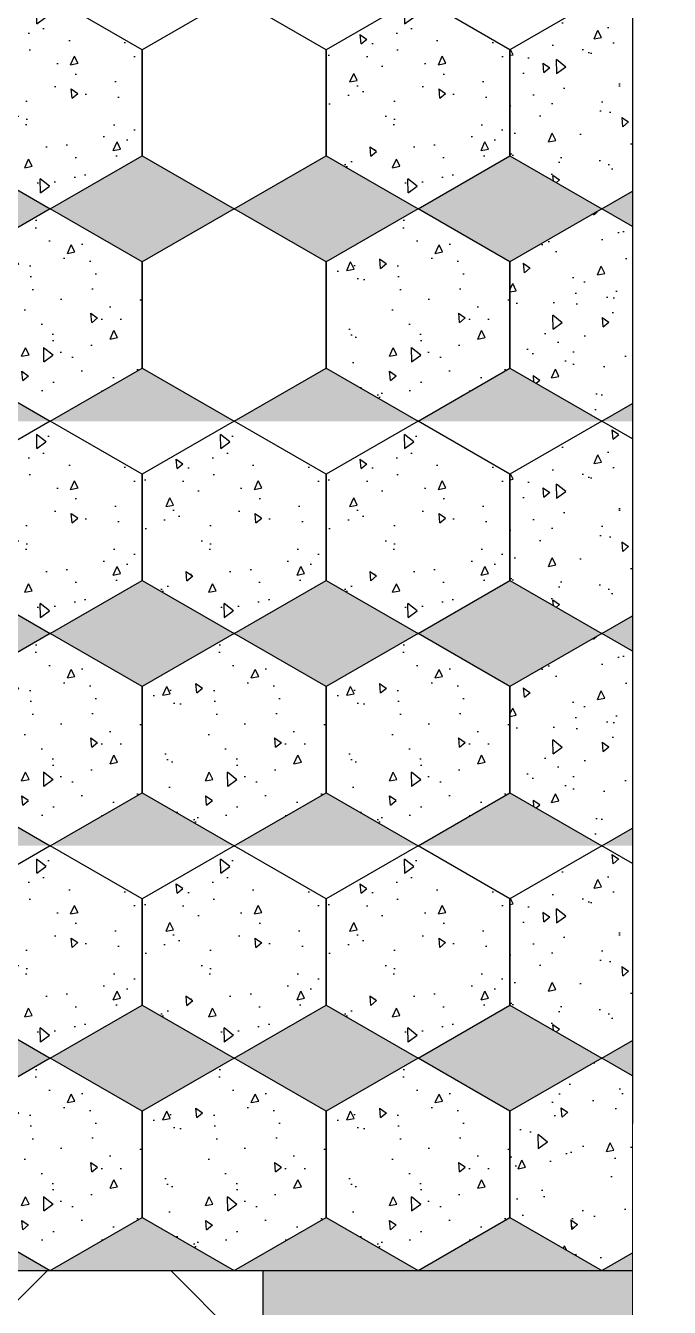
# Model space of a CAD drawing. Header units: millimetres. Extents: x 86441 to 190201, y 16532 to 98188.
# Drawn here: x 88111.29 to 88124.35, y 59676.46 to 59702.47 of the extents above; entities that cross this region are included whole.
import ezdxf

# ---------------------------------------------------------------- set-up
doc = ezdxf.new("R2010")
doc.units = ezdxf.units.MM
doc.header["$LTSCALE"] = 0.1
doc.layers.add('COLUMN', color=1, linetype='Continuous', lineweight=0)

msp = doc.modelspace()

# ---------------------------------------------------------------- hatches: boundary and pattern name
at = {"true_color": 0xa19859, "transparency": 33554687}
h = msp.add_hatch(dxfattribs=at)
h.set_pattern_fill('AR-CONC', color=55, scale=0.01, angle=45)
h.set_pattern_definition([(95, (86262.1527, 59231.3242), (1.4009465, 1.1755338), [0.1905, -2.0955]), (40, (86262.1527, 59231.3242), (-1.6001845, 1.1017673), [0.1524, -1.6764058]), (145.45144, (86262.2694, 59231.4222), (-0.199238, 2.277301), [0.1619, -1.7809024]), (91.1842, (86261.7934, 59231.6834), (2.2141024, 1.619534), [0.28575, -3.14325]), (141.63556, (86261.978, 59231.8184), (-0.070866, 3.4282676), [0.2428502, -2.671356]), (36.18415, (86261.7934, 59231.6834), (-0.070866, 3.4282676), [0.2285997, -2.5145973]), (66, (86262.0629, 59231.7732), (1.7951998, 0.3489515), [0.1905, -2.0955]), (11, (86262.0629, 59231.7732), (-0.8653993, 1.739412), [0.1524, -1.6764]), (116.45145, (86262.2125, 59231.8023), (0.9298005, 2.0883634), [0.1619, -1.7808994]), (82.5, (86262.15266, 59231.3242), (-0.5760547, 0.61973414), [0, -1.65608, 0, -1.7018, 0, -1.68275]), (52.5, (86262.1527, 59231.3242), (-0.23589727, 1.18087), [0, -0.97028, 0, -1.61798, 0, -0.64135]), (12.5, (86261.75214, 59230.9237), (0.99927863, 0.91826196), [0, -0.635, 0, -1.9812, 0, -2.6289]), (2.5, (86261.5725, 59230.7441), (0.86763904, 1.2272239), [0, -0.8255, 0, -1.31572, 0, -1.8669])])
h.paths.add_polyline_path([(88123.605, 59707.016), (88122.986, 59707.373), (88121.12, 59706.296), (88121.12, 59704.142), (88122.986, 59703.064), (88123.605, 59703.422)])
h.paths.add_polyline_path([(88123.605, 59702.707), (88122.986, 59703.064), (88121.12, 59701.987), (88121.12, 59699.833), (88122.986, 59698.756), (88123.605, 59699.113)])
h = msp.add_hatch(dxfattribs=at)
h.set_pattern_fill('AR-CONC', color=55, scale=0.01, angle=45)
h.set_pattern_definition([(95, (86344.2424, 59317.496), (1.4009465, 1.1755338), [0.1905, -2.0955]), (40, (86344.2424, 59317.496), (-1.6001845, 1.1017673), [0.1524, -1.6764058]), (145.45144, (86344.3591, 59317.594), (-0.199238, 2.277301), [0.1619, -1.7809024]), (91.1842, (86343.8832, 59317.8553), (2.2141024, 1.619534), [0.28575, -3.14325]), (141.63556, (86344.0677, 59317.9902), (-0.070866, 3.4282676), [0.2428502, -2.671356]), (36.18415, (86343.8832, 59317.8553), (-0.070866, 3.4282676), [0.2285997, -2.5145973]), (66, (86344.1526, 59317.9451), (1.7951998, 0.3489515), [0.1905, -2.0955]), (11, (86344.1526, 59317.945), (-0.8653993, 1.739412), [0.1524, -1.6764]), (116.45145, (86344.3022, 59317.9742), (0.9298005, 2.0883634), [0.1619, -1.7808994]), (82.5, (86344.2424, 59317.49607), (-0.5760547, 0.61973414), [0, -1.65608, 0, -1.7018, 0, -1.68275]), (52.5, (86344.2424, 59317.4961), (-0.23589727, 1.18087), [0, -0.97028, 0, -1.61798, 0, -0.64135]), (12.5, (86343.84186, 59317.09555), (0.99927863, 0.91826196), [0, -0.635, 0, -1.9812, 0, -2.6289]), (2.5, (86343.6623, 59316.916), (0.86763904, 1.2272239), [0, -0.8255, 0, -1.31572, 0, -1.8669])])
h.paths.add_polyline_path([(88109.926, 59695.524), (88111.792, 59694.447), (88113.657, 59695.524), (88113.657, 59697.679), (88111.792, 59698.756), (88109.926, 59697.679)])
h.paths.add_polyline_path([(88109.926, 59699.833), (88111.792, 59698.756), (88113.657, 59699.833), (88113.657, 59701.987), (88111.792, 59703.064), (88109.926, 59701.987)])
h = msp.add_hatch(dxfattribs=at)
h.set_pattern_fill('AR-CONC', color=55, scale=0.01, angle=45)
h.set_pattern_definition([(95, (86351.7051, 59317.496), (1.4009465, 1.1755338), [0.1905, -2.0955]), (40, (86351.705, 59317.496), (-1.6001845, 1.1017673), [0.1524, -1.6764058]), (145.45144, (86351.8218, 59317.594), (-0.199238, 2.277301), [0.1619, -1.7809024]), (91.1842, (86351.3459, 59317.8553), (2.2141024, 1.619534), [0.28575, -3.14325]), (141.63556, (86351.5304, 59317.9902), (-0.070866, 3.4282676), [0.2428502, -2.671356]), (36.18415, (86351.346, 59317.8553), (-0.070866, 3.4282676), [0.2285997, -2.5145973]), (66, (86351.6153, 59317.9451), (1.7951998, 0.3489515), [0.1905, -2.0955]), (11, (86351.6153, 59317.945), (-0.8653993, 1.739412), [0.1524, -1.6764]), (116.45145, (86351.7649, 59317.9742), (0.9298005, 2.0883634), [0.1619, -1.7808994]), (82.5, (86351.7051, 59317.49607), (-0.5760547, 0.61973414), [0, -1.65608, 0, -1.7018, 0, -1.68275]), (52.5, (86351.7051, 59317.4961), (-0.23589727, 1.18087), [0, -0.97028, 0, -1.61798, 0, -0.64135]), (12.5, (86351.30457, 59317.09555), (0.99927863, 0.91826196), [0, -0.635, 0, -1.9812, 0, -2.6289]), (2.5, (86351.125, 59316.916), (0.86763904, 1.2272239), [0, -0.8255, 0, -1.31572, 0, -1.8669])])
h.paths.add_polyline_path([(88117.389, 59695.524), (88119.254, 59694.447), (88121.12, 59695.524), (88121.12, 59697.679), (88119.254, 59698.756), (88117.389, 59697.679)])
h.paths.add_polyline_path([(88117.389, 59699.833), (88119.254, 59698.756), (88121.12, 59699.833), (88121.12, 59701.987), (88119.254, 59703.064), (88117.389, 59701.987)])
at = {"true_color": 0xffffff, "transparency": 33554687}
h = msp.add_hatch(color=7, dxfattribs=at)
h.dxf.hatch_style = 1
h.set_gradient(color1=(114, 89, 52), color2=(161, 152, 89))
h.paths.add_polyline_path([(88109.926, 59699.833), (88108.06, 59698.756), (88109.926, 59697.679), (88111.792, 59698.756)])
h.paths.add_polyline_path([(88109.926, 59695.524), (88108.06, 59694.447), (88111.792, 59694.447)])
h = msp.add_hatch(color=7, dxfattribs=at)
h.dxf.hatch_style = 1
h.set_gradient(color1=(114, 89, 52), color2=(161, 152, 89))
h.paths.add_polyline_path([(88115.523, 59698.756), (88113.657, 59699.833), (88111.792, 59698.756), (88113.657, 59697.679)])
h.paths.add_polyline_path([(88113.657, 59695.524), (88111.792, 59694.447), (88115.523, 59694.447)])
h = msp.add_hatch(color=7, dxfattribs=at)
h.dxf.hatch_style = 1
h.set_gradient(color1=(114, 89, 52), color2=(161, 152, 89))
h.paths.add_polyline_path([(88117.389, 59699.833), (88115.523, 59698.756), (88117.389, 59697.679), (88119.254, 59698.756)])
h.paths.add_polyline_path([(88117.389, 59695.524), (88115.523, 59694.447), (88119.254, 59694.447)])
h = msp.add_hatch(color=7, dxfattribs=at)
h.dxf.hatch_style = 1
h.set_gradient(color1=(114, 89, 52), color2=(161, 152, 89))
h.paths.add_polyline_path([(88123.605, 59699.113), (88122.986, 59698.756), (88123.605, 59698.398)])
h.paths.add_polyline_path([(88122.986, 59698.756), (88121.12, 59699.833), (88119.254, 59698.756), (88121.12, 59697.679)])
at = {"true_color": 0xa19859, "transparency": 33554687}
h = msp.add_hatch(dxfattribs=at)
h.set_pattern_fill('AR-CONC', color=55, scale=0.01, angle=45)
h.set_pattern_definition([(95, (86262.1527, 59222.707), (1.4009465, 1.1755338), [0.1905, -2.0955]), (40, (86262.1527, 59222.707), (-1.6001845, 1.1017673), [0.1524, -1.6764058]), (145.45144, (86262.2694, 59222.805), (-0.199238, 2.277301), [0.1619, -1.7809024]), (91.1842, (86261.7934, 59223.0662), (2.2141024, 1.619534), [0.28575, -3.14325]), (141.63556, (86261.978, 59223.2012), (-0.070866, 3.4282676), [0.2428502, -2.671356]), (36.18415, (86261.7934, 59223.0662), (-0.070866, 3.4282676), [0.2285997, -2.5145973]), (66, (86262.0629, 59223.156), (1.7951998, 0.3489515), [0.1905, -2.0955]), (11, (86262.0629, 59223.156), (-0.8653993, 1.739412), [0.1524, -1.6764]), (116.45145, (86262.2125, 59223.1851), (0.9298005, 2.0883634), [0.1619, -1.7808994]), (82.5, (86262.15266, 59222.707), (-0.5760547, 0.61973414), [0, -1.65608, 0, -1.7018, 0, -1.68275]), (52.5, (86262.1527, 59222.707), (-0.23589727, 1.18087), [0, -0.97028, 0, -1.61798, 0, -0.64135]), (12.5, (86261.75214, 59222.3065), (0.99927863, 0.91826196), [0, -0.635, 0, -1.9812, 0, -2.6289]), (2.5, (86261.5725, 59222.1269), (0.86763904, 1.2272239), [0, -0.8255, 0, -1.31572, 0, -1.8669])])
h.paths.add_polyline_path([(88123.605, 59698.398), (88122.986, 59698.756), (88121.12, 59697.679), (88121.12, 59695.524), (88122.986, 59694.447), (88123.605, 59694.805)])
h.paths.add_polyline_path([(88123.605, 59694.09), (88122.986, 59694.447), (88121.12, 59693.37), (88121.12, 59691.216), (88122.986, 59690.139), (88123.605, 59690.496)])
at = {"true_color": 0xffffff, "transparency": 33554687}
h = msp.add_hatch(color=7, dxfattribs=at)
h.dxf.hatch_style = 1
h.set_gradient(color1=(114, 89, 52), color2=(161, 152, 89))
h.paths.add_polyline_path([(88121.12, 59695.524), (88119.254, 59694.447), (88122.986, 59694.447)])
h.paths.add_polyline_path([(88123.605, 59694.805), (88122.986, 59694.447), (88123.605, 59694.447)])
at = {"true_color": 0xa19859, "transparency": 33554687}
h = msp.add_hatch(dxfattribs=at)
h.set_pattern_fill('AR-CONC', color=55, scale=0.01, angle=45)
h.set_pattern_definition([(95, (86344.2424, 59308.8789), (1.4009465, 1.1755338), [0.1905, -2.0955]), (40, (86344.2424, 59308.8789), (-1.6001845, 1.1017673), [0.1524, -1.6764058]), (145.45144, (86344.3591, 59308.9768), (-0.199238, 2.277301), [0.1619, -1.7809024]), (91.1842, (86343.8832, 59309.238), (2.2141024, 1.619534), [0.28575, -3.14325]), (141.63556, (86344.0677, 59309.373), (-0.070866, 3.4282676), [0.2428502, -2.671356]), (36.18415, (86343.8832, 59309.238), (-0.070866, 3.4282676), [0.2285997, -2.5145973]), (66, (86344.1526, 59309.3279), (1.7951998, 0.3489515), [0.1905, -2.0955]), (11, (86344.1526, 59309.3279), (-0.8653993, 1.739412), [0.1524, -1.6764]), (116.45145, (86344.3022, 59309.357), (0.9298005, 2.0883634), [0.1619, -1.7808994]), (82.5, (86344.2424, 59308.8789), (-0.5760547, 0.61973414), [0, -1.65608, 0, -1.7018, 0, -1.68275]), (52.5, (86344.2424, 59308.8789), (-0.23589727, 1.18087), [0, -0.97028, 0, -1.61798, 0, -0.64135]), (12.5, (86343.84186, 59308.47836), (0.99927863, 0.91826196), [0, -0.635, 0, -1.9812, 0, -2.6289]), (2.5, (86343.6623, 59308.2988), (0.86763904, 1.2272239), [0, -0.8255, 0, -1.31572, 0, -1.8669])])
h.paths.add_polyline_path([(88109.926, 59686.907), (88111.792, 59685.83), (88113.657, 59686.907), (88113.657, 59689.062), (88111.792, 59690.139), (88109.926, 59689.062)])
h.paths.add_polyline_path([(88109.926, 59691.216), (88111.792, 59690.139), (88113.657, 59691.216), (88113.657, 59693.37), (88111.792, 59694.447), (88109.926, 59693.37)])
h = msp.add_hatch(dxfattribs=at)
h.set_pattern_fill('AR-CONC', color=55, scale=0.01, angle=45)
h.set_pattern_definition([(95, (86347.9737, 59308.8789), (1.4009465, 1.1755338), [0.1905, -2.0955]), (40, (86347.9737, 59308.8789), (-1.6001845, 1.1017673), [0.1524, -1.6764058]), (145.45144, (86348.0905, 59308.9768), (-0.199238, 2.277301), [0.1619, -1.7809024]), (91.1842, (86347.6145, 59309.238), (2.2141024, 1.619534), [0.28575, -3.14325]), (141.63556, (86347.799, 59309.373), (-0.070866, 3.4282676), [0.2428502, -2.671356]), (36.18415, (86347.6145, 59309.238), (-0.070866, 3.4282676), [0.2285997, -2.5145973]), (66, (86347.884, 59309.3279), (1.7951998, 0.3489515), [0.1905, -2.0955]), (11, (86347.884, 59309.3279), (-0.8653993, 1.739412), [0.1524, -1.6764]), (116.45145, (86348.0335, 59309.357), (0.9298005, 2.0883634), [0.1619, -1.7808994]), (82.5, (86347.97373, 59308.8789), (-0.5760547, 0.61973414), [0, -1.65608, 0, -1.7018, 0, -1.68275]), (52.5, (86347.9737, 59308.8789), (-0.23589727, 1.18087), [0, -0.97028, 0, -1.61798, 0, -0.64135]), (12.5, (86347.5732, 59308.47836), (0.99927863, 0.91826196), [0, -0.635, 0, -1.9812, 0, -2.6289]), (2.5, (86347.3936, 59308.2988), (0.86763904, 1.2272239), [0, -0.8255, 0, -1.31572, 0, -1.8669])])
h.paths.add_polyline_path([(88113.657, 59686.907), (88115.523, 59685.83), (88117.389, 59686.907), (88117.389, 59689.062), (88115.523, 59690.139), (88113.657, 59689.062)])
h.paths.add_polyline_path([(88113.657, 59691.216), (88115.523, 59690.139), (88117.389, 59691.216), (88117.389, 59693.37), (88115.523, 59694.447), (88113.657, 59693.37)])
h = msp.add_hatch(dxfattribs=at)
h.set_pattern_fill('AR-CONC', color=55, scale=0.01, angle=45)
h.set_pattern_definition([(95, (86351.7051, 59308.8789), (1.4009465, 1.1755338), [0.1905, -2.0955]), (40, (86351.705, 59308.8789), (-1.6001845, 1.1017673), [0.1524, -1.6764058]), (145.45144, (86351.8218, 59308.9768), (-0.199238, 2.277301), [0.1619, -1.7809024]), (91.1842, (86351.3459, 59309.238), (2.2141024, 1.619534), [0.28575, -3.14325]), (141.63556, (86351.5304, 59309.373), (-0.070866, 3.4282676), [0.2428502, -2.671356]), (36.18415, (86351.346, 59309.238), (-0.070866, 3.4282676), [0.2285997, -2.5145973]), (66, (86351.6153, 59309.3279), (1.7951998, 0.3489515), [0.1905, -2.0955]), (11, (86351.6153, 59309.3279), (-0.8653993, 1.739412), [0.1524, -1.6764]), (116.45145, (86351.7649, 59309.357), (0.9298005, 2.0883634), [0.1619, -1.7808994]), (82.5, (86351.7051, 59308.8789), (-0.5760547, 0.61973414), [0, -1.65608, 0, -1.7018, 0, -1.68275]), (52.5, (86351.7051, 59308.8789), (-0.23589727, 1.18087), [0, -0.97028, 0, -1.61798, 0, -0.64135]), (12.5, (86351.30457, 59308.47836), (0.99927863, 0.91826196), [0, -0.635, 0, -1.9812, 0, -2.6289]), (2.5, (86351.125, 59308.2988), (0.86763904, 1.2272239), [0, -0.8255, 0, -1.31572, 0, -1.8669])])
h.paths.add_polyline_path([(88117.389, 59686.907), (88119.254, 59685.83), (88121.12, 59686.907), (88121.12, 59689.062), (88119.254, 59690.139), (88117.389, 59689.062)])
h.paths.add_polyline_path([(88117.389, 59691.216), (88119.254, 59690.139), (88121.12, 59691.216), (88121.12, 59693.37), (88119.254, 59694.447), (88117.389, 59693.37)])
at = {"true_color": 0xffffff, "transparency": 33554687}
h = msp.add_hatch(color=7, dxfattribs=at)
h.dxf.hatch_style = 1
h.set_gradient(color1=(114, 89, 52), color2=(161, 152, 89))
h.paths.add_polyline_path([(88109.926, 59691.216), (88108.06, 59690.139), (88109.926, 59689.062), (88111.792, 59690.139)])
h.paths.add_polyline_path([(88109.926, 59686.907), (88108.06, 59685.83), (88111.792, 59685.83)])
h = msp.add_hatch(color=7, dxfattribs=at)
h.dxf.hatch_style = 1
h.set_gradient(color1=(114, 89, 52), color2=(161, 152, 89))
h.paths.add_polyline_path([(88115.523, 59690.139), (88113.657, 59691.216), (88111.792, 59690.139), (88113.657, 59689.062)])
h.paths.add_polyline_path([(88113.657, 59686.907), (88111.792, 59685.83), (88115.523, 59685.83)])
h = msp.add_hatch(color=7, dxfattribs=at)
h.dxf.hatch_style = 1
h.set_gradient(color1=(114, 89, 52), color2=(161, 152, 89))
h.paths.add_polyline_path([(88117.389, 59691.216), (88115.523, 59690.139), (88117.389, 59689.062), (88119.254, 59690.139)])
h.paths.add_polyline_path([(88117.389, 59686.907), (88115.523, 59685.83), (88119.254, 59685.83)])
h = msp.add_hatch(color=7, dxfattribs=at)
h.dxf.hatch_style = 1
h.set_gradient(color1=(114, 89, 52), color2=(161, 152, 89))
h.paths.add_polyline_path([(88123.605, 59690.496), (88122.986, 59690.139), (88123.605, 59689.781)])
h.paths.add_polyline_path([(88122.986, 59690.139), (88121.12, 59691.216), (88119.254, 59690.139), (88121.12, 59689.062)])
at = {"true_color": 0xa19859, "transparency": 33554687}
h = msp.add_hatch(dxfattribs=at)
h.set_pattern_fill('AR-CONC', color=55, scale=0.01, angle=45)
h.set_pattern_definition([(95, (86262.1527, 59214.0898), (1.4009465, 1.1755338), [0.1905, -2.0955]), (40, (86262.1527, 59214.0898), (-1.6001845, 1.1017673), [0.1524, -1.6764058]), (145.45144, (86262.2694, 59214.1878), (-0.199238, 2.277301), [0.1619, -1.7809024]), (91.1842, (86261.7934, 59214.449), (2.2141024, 1.619534), [0.28575, -3.14325]), (141.63556, (86261.978, 59214.584), (-0.070866, 3.4282676), [0.2428502, -2.671356]), (36.18415, (86261.7934, 59214.449), (-0.070866, 3.4282676), [0.2285997, -2.5145973]), (66, (86262.0629, 59214.5388), (1.7951998, 0.3489515), [0.1905, -2.0955]), (11, (86262.0629, 59214.5388), (-0.8653993, 1.739412), [0.1524, -1.6764]), (116.45145, (86262.2125, 59214.568), (0.9298005, 2.0883634), [0.1619, -1.7808994]), (82.5, (86262.15266, 59214.0898), (-0.5760547, 0.61973414), [0, -1.65608, 0, -1.7018, 0, -1.68275]), (52.5, (86262.1527, 59214.0898), (-0.23589727, 1.18087), [0, -0.97028, 0, -1.61798, 0, -0.64135]), (12.5, (86261.75214, 59213.6893), (0.99927863, 0.91826196), [0, -0.635, 0, -1.9812, 0, -2.6289]), (2.5, (86261.5725, 59213.5097), (0.86763904, 1.2272239), [0, -0.8255, 0, -1.31572, 0, -1.8669])])
h.paths.add_polyline_path([(88123.605, 59689.781), (88122.986, 59690.139), (88121.12, 59689.062), (88121.12, 59686.907), (88122.986, 59685.83), (88123.605, 59686.188)])
h.paths.add_polyline_path([(88123.605, 59685.473), (88122.986, 59685.83), (88121.12, 59684.753), (88121.12, 59682.599), (88122.986, 59681.521), (88123.605, 59681.879)])
at = {"true_color": 0xffffff, "transparency": 33554687}
h = msp.add_hatch(color=7, dxfattribs=at)
h.dxf.hatch_style = 1
h.set_gradient(color1=(114, 89, 52), color2=(161, 152, 89))
h.paths.add_polyline_path([(88121.12, 59686.907), (88119.254, 59685.83), (88122.986, 59685.83)])
h.paths.add_polyline_path([(88123.605, 59686.188), (88122.986, 59685.83), (88123.605, 59685.83)])
at = {"true_color": 0xa19859, "transparency": 33554687}
h = msp.add_hatch(dxfattribs=at)
h.set_pattern_fill('AR-CONC', color=55, scale=0.01, angle=45)
h.set_pattern_definition([(95, (86344.2424, 59300.2617), (1.4009465, 1.1755338), [0.1905, -2.0955]), (40, (86344.2424, 59300.2617), (-1.6001845, 1.1017673), [0.1524, -1.6764058]), (145.45144, (86344.3591, 59300.3597), (-0.199238, 2.277301), [0.1619, -1.7809024]), (91.1842, (86343.8832, 59300.621), (2.2141024, 1.619534), [0.28575, -3.14325]), (141.63556, (86344.0677, 59300.7559), (-0.070866, 3.4282676), [0.2428502, -2.671356]), (36.18415, (86343.8832, 59300.621), (-0.070866, 3.4282676), [0.2285997, -2.5145973]), (66, (86344.1526, 59300.7107), (1.7951998, 0.3489515), [0.1905, -2.0955]), (11, (86344.1526, 59300.7107), (-0.8653993, 1.739412), [0.1524, -1.6764]), (116.45145, (86344.3022, 59300.7398), (0.9298005, 2.0883634), [0.1619, -1.7808994]), (82.5, (86344.2424, 59300.2617), (-0.5760547, 0.61973414), [0, -1.65608, 0, -1.7018, 0, -1.68275]), (52.5, (86344.2424, 59300.2617), (-0.23589727, 1.18087), [0, -0.97028, 0, -1.61798, 0, -0.64135]), (12.5, (86343.84186, 59299.8612), (0.99927863, 0.91826196), [0, -0.635, 0, -1.9812, 0, -2.6289]), (2.5, (86343.6623, 59299.6816), (0.86763904, 1.2272239), [0, -0.8255, 0, -1.31572, 0, -1.8669])])
h.paths.add_polyline_path([(88109.926, 59678.29), (88111.792, 59677.213), (88113.657, 59678.29), (88113.657, 59680.444), (88111.792, 59681.521), (88109.926, 59680.444)])
h.paths.add_polyline_path([(88109.926, 59682.599), (88111.792, 59681.521), (88113.657, 59682.599), (88113.657, 59684.753), (88111.792, 59685.83), (88109.926, 59684.753)])
h = msp.add_hatch(dxfattribs=at)
h.set_pattern_fill('AR-CONC', color=55, scale=0.01, angle=45)
h.set_pattern_definition([(95, (86347.9737, 59300.2617), (1.4009465, 1.1755338), [0.1905, -2.0955]), (40, (86347.9737, 59300.2617), (-1.6001845, 1.1017673), [0.1524, -1.6764058]), (145.45144, (86348.0905, 59300.3597), (-0.199238, 2.277301), [0.1619, -1.7809024]), (91.1842, (86347.6145, 59300.621), (2.2141024, 1.619534), [0.28575, -3.14325]), (141.63556, (86347.799, 59300.7559), (-0.070866, 3.4282676), [0.2428502, -2.671356]), (36.18415, (86347.6145, 59300.621), (-0.070866, 3.4282676), [0.2285997, -2.5145973]), (66, (86347.884, 59300.7107), (1.7951998, 0.3489515), [0.1905, -2.0955]), (11, (86347.884, 59300.7107), (-0.8653993, 1.739412), [0.1524, -1.6764]), (116.45145, (86348.0335, 59300.7398), (0.9298005, 2.0883634), [0.1619, -1.7808994]), (82.5, (86347.97373, 59300.2617), (-0.5760547, 0.61973414), [0, -1.65608, 0, -1.7018, 0, -1.68275]), (52.5, (86347.9737, 59300.2617), (-0.23589727, 1.18087), [0, -0.97028, 0, -1.61798, 0, -0.64135]), (12.5, (86347.5732, 59299.8612), (0.99927863, 0.91826196), [0, -0.635, 0, -1.9812, 0, -2.6289]), (2.5, (86347.3936, 59299.6816), (0.86763904, 1.2272239), [0, -0.8255, 0, -1.31572, 0, -1.8669])])
h.paths.add_polyline_path([(88113.657, 59678.29), (88115.523, 59677.213), (88117.389, 59678.29), (88117.389, 59680.444), (88115.523, 59681.521), (88113.657, 59680.444)])
h.paths.add_polyline_path([(88113.657, 59682.599), (88115.523, 59681.521), (88117.389, 59682.599), (88117.389, 59684.753), (88115.523, 59685.83), (88113.657, 59684.753)])
h = msp.add_hatch(dxfattribs=at)
h.set_pattern_fill('AR-CONC', color=55, scale=0.01, angle=45)
h.set_pattern_definition([(95, (86351.7051, 59300.2617), (1.4009465, 1.1755338), [0.1905, -2.0955]), (40, (86351.705, 59300.2617), (-1.6001845, 1.1017673), [0.1524, -1.6764058]), (145.45144, (86351.8218, 59300.3597), (-0.199238, 2.277301), [0.1619, -1.7809024]), (91.1842, (86351.3459, 59300.621), (2.2141024, 1.619534), [0.28575, -3.14325]), (141.63556, (86351.5304, 59300.7559), (-0.070866, 3.4282676), [0.2428502, -2.671356]), (36.18415, (86351.346, 59300.621), (-0.070866, 3.4282676), [0.2285997, -2.5145973]), (66, (86351.6153, 59300.7107), (1.7951998, 0.3489515), [0.1905, -2.0955]), (11, (86351.6153, 59300.7107), (-0.8653993, 1.739412), [0.1524, -1.6764]), (116.45145, (86351.7649, 59300.7398), (0.9298005, 2.0883634), [0.1619, -1.7808994]), (82.5, (86351.7051, 59300.2617), (-0.5760547, 0.61973414), [0, -1.65608, 0, -1.7018, 0, -1.68275]), (52.5, (86351.7051, 59300.2617), (-0.23589727, 1.18087), [0, -0.97028, 0, -1.61798, 0, -0.64135]), (12.5, (86351.30457, 59299.8612), (0.99927863, 0.91826196), [0, -0.635, 0, -1.9812, 0, -2.6289]), (2.5, (86351.125, 59299.6816), (0.86763904, 1.2272239), [0, -0.8255, 0, -1.31572, 0, -1.8669])])
h.paths.add_polyline_path([(88117.389, 59678.29), (88119.254, 59677.213), (88121.12, 59678.29), (88121.12, 59680.444), (88119.254, 59681.521), (88117.389, 59680.444)])
h.paths.add_polyline_path([(88117.389, 59682.599), (88119.254, 59681.521), (88121.12, 59682.599), (88121.12, 59684.753), (88119.254, 59685.83), (88117.389, 59684.753)])
at = {"true_color": 0xffffff, "transparency": 33554687}
h = msp.add_hatch(color=7, dxfattribs=at)
h.dxf.hatch_style = 1
h.set_gradient(color1=(114, 89, 52), color2=(161, 152, 89))
h.paths.add_polyline_path([(88109.926, 59682.599), (88108.06, 59681.521), (88109.926, 59680.444), (88111.792, 59681.521)])
h.paths.add_polyline_path([(88109.926, 59678.29), (88108.06, 59677.213), (88111.792, 59677.213)])
h = msp.add_hatch(color=7, dxfattribs=at)
h.dxf.hatch_style = 1
h.set_gradient(color1=(114, 89, 52), color2=(161, 152, 89))
h.paths.add_polyline_path([(88115.523, 59681.521), (88113.657, 59682.599), (88111.792, 59681.521), (88113.657, 59680.444)])
h.paths.add_polyline_path([(88113.657, 59678.29), (88111.792, 59677.213), (88115.523, 59677.213)])
h = msp.add_hatch(color=7, dxfattribs=at)
h.dxf.hatch_style = 1
h.set_gradient(color1=(114, 89, 52), color2=(161, 152, 89))
h.paths.add_polyline_path([(88117.389, 59682.599), (88115.523, 59681.521), (88117.389, 59680.444), (88119.254, 59681.521)])
h.paths.add_polyline_path([(88117.389, 59678.29), (88115.523, 59677.213), (88119.254, 59677.213)])
h = msp.add_hatch(color=7, dxfattribs=at)
h.dxf.hatch_style = 1
h.set_gradient(color1=(114, 89, 52), color2=(161, 152, 89))
h.paths.add_polyline_path([(88123.605, 59681.879), (88122.986, 59681.521), (88123.605, 59681.164)])
h.paths.add_polyline_path([(88122.986, 59681.521), (88121.12, 59682.599), (88119.254, 59681.521), (88121.12, 59680.444)])
at = {"true_color": 0xa19859, "transparency": 33554687}
h = msp.add_hatch(dxfattribs=at)
h.set_pattern_fill('AR-CONC', color=55, scale=0.01, angle=45)
h.set_pattern_definition([(95, (86262.1527, 59300.2617), (1.4009465, 1.1755338), [0.1905, -2.0955]), (40, (86262.1527, 59300.2617), (-1.6001845, 1.1017673), [0.1524, -1.6764058]), (145.45144, (86262.2694, 59300.3597), (-0.199238, 2.277301), [0.1619, -1.7809024]), (91.1842, (86261.7934, 59300.621), (2.2141024, 1.619534), [0.28575, -3.14325]), (141.63556, (86261.978, 59300.7559), (-0.070866, 3.4282676), [0.2428502, -2.671356]), (36.18415, (86261.7934, 59300.621), (-0.070866, 3.4282676), [0.2285997, -2.5145973]), (66, (86262.0629, 59300.7107), (1.7951998, 0.3489515), [0.1905, -2.0955]), (11, (86262.0629, 59300.7107), (-0.8653993, 1.739412), [0.1524, -1.6764]), (116.45145, (86262.2125, 59300.7398), (0.9298005, 2.0883634), [0.1619, -1.7808994]), (82.5, (86262.15266, 59300.2617), (-0.5760547, 0.61973414), [0, -1.65608, 0, -1.7018, 0, -1.68275]), (52.5, (86262.1527, 59300.2617), (-0.23589727, 1.18087), [0, -0.97028, 0, -1.61798, 0, -0.64135]), (12.5, (86261.75214, 59299.8612), (0.99927863, 0.91826196), [0, -0.635, 0, -1.9812, 0, -2.6289]), (2.5, (86261.5725, 59299.6816), (0.86763904, 1.2272239), [0, -0.8255, 0, -1.31572, 0, -1.8669])])
h.paths.add_polyline_path([(88123.605, 59681.164), (88122.986, 59681.521), (88121.12, 59680.444), (88121.12, 59678.29), (88122.986, 59677.213), (88123.605, 59677.57)])
at = {"true_color": 0xffffff, "transparency": 33554687}
h = msp.add_hatch(color=7, dxfattribs=at)
h.dxf.hatch_style = 1
h.set_gradient(color1=(114, 89, 52), color2=(161, 152, 89))
h.paths.add_polyline_path([(88121.12, 59678.29), (88119.254, 59677.213), (88122.986, 59677.213)])
h.paths.add_polyline_path([(88123.605, 59677.57), (88122.986, 59677.213), (88123.605, 59677.213)])
at = {"true_color": 0xc7c8ca, "transparency": 33554687}
h = msp.add_hatch(dxfattribs=at)
h.set_pattern_fill('ANSI37', color=9, scale=1.2)
h.set_pattern_definition([(45, (86262.1527, 59039.9638), (-2.694077, 2.694077), []), (135, (86262.1527, 59039.9638), (-2.694077, -2.694077), [])])
h.paths.add_polyline_path([(88116.105, 59677.213), (88104.105, 59677.213), (88104.105, 59669.953), (88116.105, 59669.953)])
h = msp.add_hatch(color=9, dxfattribs=at)
h.dxf.hatch_style = 1
h.paths.add_polyline_path([(88123.605, 59677.213), (88116.105, 59677.213), (88116.105, 59669.953), (88123.605, 59669.953)])
at = {"layer": 'COLUMN', "lineweight": 9, "true_color": 0x636466, "transparency": 33554687}
h = msp.add_hatch(dxfattribs=at)
h.set_pattern_fill('STEEL', color=251, scale=1.6)
h.set_pattern_definition([(45, (86262.1527, 59039.964), (-3.592102, 3.592102), []), (45, (86262.1527, 59042.504), (-3.592102, 3.592102), [])])
h.paths.add_polyline_path([(88267.675, 59581.293), (88260.885, 59581.293), (88260.885, 59578.293), (88267.675, 59578.293)])
h.paths.add_polyline_path([(88465.91, 59711.09), (88462.91, 59711.09), (88462.91, 59688.09), (88465.91, 59688.09)], flags=17)
h.paths.add_polyline_path([(88447.91, 59691.09), (88426.91, 59691.09), (88426.91, 59688.09), (88447.91, 59688.09)], flags=17)
h.paths.add_polyline_path([(88295.185, 59618.113), (88240.645, 59618.113), (88240.645, 59615.113), (88295.185, 59615.113)])
h.paths.add_polyline_path([(88260.885, 59573.953), (88260.885, 59579.162), (88257.885, 59579.162), (88257.885, 59573.953), (88257.885, 59555.273), (88260.885, 59555.273)])
h.paths.add_polyline_path([(88285.675, 59579.273), (88282.675, 59579.273), (88282.675, 59555.273), (88285.675, 59555.273), (88285.675, 59565.283)])
h.paths.add_polyline_path([(88257.885, 59577.113), (88248.885, 59577.113), (88248.885, 59574.113), (88257.885, 59574.113)])
h.paths.add_polyline_path([(88260.885, 59597.113), (88257.885, 59597.113), (88257.885, 59589.404), (88260.885, 59589.404)])
h.paths.add_polyline_path([(88257.885, 59597.113), (88224.885, 59597.113), (88224.885, 59594.113), (88257.885, 59594.113)])
h.paths.add_polyline_path([(88233.885, 59594.113), (88230.885, 59594.113), (88230.885, 59574.113), (88233.885, 59574.113), (88233.885, 59577.113)])
h.paths.add_polyline_path([(88310.525, 59581.293), (88307.465, 59581.293), (88300.675, 59581.293), (88300.675, 59578.293), (88307.465, 59578.293), (88310.525, 59578.293)], flags=17)
h.paths.add_polyline_path([(88123.605, 59573.953), (88048.205, 59573.953), (88048.205, 59569.353), (88123.605, 59569.353)])
h.paths.add_polyline_path([(88200.845, 59573.953), (88194.865, 59573.953), (88194.865, 59569.353), (88200.845, 59569.353)])
h.paths.add_polyline_path([(88137.085, 59573.953), (88129.645, 59573.953), (88129.645, 59569.353), (88137.085, 59569.353)])
h.paths.add_polyline_path([(88307.465, 59555.273), (88301.966, 59555.273), (88301.966, 59550.673), (88307.465, 59550.673)])
h.paths.add_polyline_path([(88291.173, 59555.273), (88277.177, 59555.273), (88277.177, 59550.673), (88291.173, 59550.673)])
h.paths.add_polyline_path([(88266.269, 59555.273), (88206.885, 59555.273), (88206.885, 59550.673), (88266.269, 59550.673)])
h.paths.add_polyline_path([(88299.785, 59615.113), (88295.185, 59615.113), (88295.185, 59600.793), (88310.525, 59600.793), (88310.525, 59575.333), (88315.125, 59575.333), (88315.125, 59605.393), (88299.785, 59605.393)])
h.paths.add_polyline_path([(88299.785, 59679.953), (88295.185, 59679.953), (88295.185, 59672.893), (88299.785, 59672.893)])
h.paths.add_polyline_path([(88299.785, 59783.493), (88295.185, 59783.493), (88279.905, 59783.493), (88279.905, 59778.893), (88295.185, 59778.893), (88295.185, 59737.733), (88299.785, 59737.733)])
h.paths.add_polyline_path([(88222.125, 59783.493), (88206.885, 59783.493), (88206.885, 59778.893), (88222.125, 59778.893)])
h.paths.add_polyline_path([(88137.085, 59783.493), (88129.645, 59783.493), (88129.645, 59778.893), (88137.085, 59778.893)])
h.paths.add_polyline_path([(88200.845, 59783.493), (88194.865, 59783.493), (88194.865, 59778.893), (88200.845, 59778.893)])
h.paths.add_polyline_path([(88123.605, 59783.493), (88048.205, 59783.493), (88048.205, 59778.893), (88123.605, 59778.893)])
edge = h.paths.add_edge_path()
edge.add_line((88499.79, 59580.496), (88504.39, 59580.496))
edge.add_line((88499.854, 59605.961), (88499.79, 59580.386))
edge.add_line((88504.39, 59610.596), (88504.39, 59580.496))
edge.add_line((88489.05, 59610.596), (88504.39, 59610.596))
edge.add_line((88484.452, 59605.996), (88499.854, 59605.961))
edge.add_line((88489.05, 59788.696), (88489.05, 59610.596))
edge.add_line((88484.452, 59784.096), (88484.452, 59605.996))
edge.add_line((88396.15, 59788.696), (88489.05, 59788.696))
edge.add_line((88396.15, 59784.096), (88484.452, 59784.096))
edge.add_line((88396.15, 59788.696), (88396.15, 59784.096))
h.paths.add_polyline_path([(88496.73, 59560.476), (88496.73, 59555.876), (88396.15, 59555.876), (88396.15, 59560.476)])

# ---------------------------------------------------------------- linework, layer by layer
at = {"transparency": 33554687}
for p, q in [((88123.605, 59760.213), (88123.605, 59680.193)), ((88116.105, 59677.213), (88116.105, 59632.753))]:
    msp.add_line(p, q, dxfattribs=at)
at = {"color": 25, "lineweight": 9, "transparency": 33554687}
for q in [(88123.605, 59650.893), (88123.605, 59677.213)]:
    msp.add_line((88123.605, 59760.213), q, dxfattribs=at)
at = {"color": 7, "true_color": 0xffffff, "transparency": 33554687}
msp.add_line((88080.105, 59677.213), (88123.605, 59677.213), dxfattribs=at)
at = {"color": 67, "true_color": 0x727430, "transparency": 33554687}
for p, q in [((88106.194, 59677.213), (88118.194, 59677.213)), ((88113.657, 59677.213), (88123.605, 59677.213))]:
    msp.add_line(p, q, dxfattribs=at)
at = {"color": 7, "true_color": 0xffffff, "transparency": 33554687}
for points in [[(88111.792, 59703.064), (88109.926, 59701.987), (88109.926, 59699.833), (88111.792, 59698.756), (88113.657, 59699.833), (88113.657, 59701.987), (88111.792, 59703.064)], [(88111.792, 59703.064), (88109.926, 59701.987), (88109.926, 59699.833), (88111.792, 59698.756), (88113.657, 59699.833), (88113.657, 59701.987), (88111.792, 59703.064)], [(88115.523, 59703.064), (88113.657, 59701.987), (88113.657, 59699.833), (88115.523, 59698.756), (88117.389, 59699.833), (88117.389, 59701.987), (88115.523, 59703.064)], [(88115.523, 59703.064), (88113.657, 59701.987), (88113.657, 59699.833), (88115.523, 59698.756), (88117.389, 59699.833), (88117.389, 59701.987), (88115.523, 59703.064)], [(88119.254, 59703.064), (88117.389, 59701.987), (88117.389, 59699.833), (88119.254, 59698.756), (88121.12, 59699.833), (88121.12, 59701.987), (88119.254, 59703.064)], [(88119.254, 59703.064), (88117.389, 59701.987), (88117.389, 59699.833), (88119.254, 59698.756), (88121.12, 59699.833), (88121.12, 59701.987), (88119.254, 59703.064)], [(88123.605, 59702.707), (88122.986, 59703.064), (88121.12, 59701.987), (88121.12, 59699.833), (88122.986, 59698.756), (88123.605, 59699.113)], [(88111.792, 59698.756), (88109.926, 59697.679), (88109.926, 59695.524), (88111.792, 59694.447), (88113.657, 59695.524), (88113.657, 59697.679), (88111.792, 59698.756)], [(88111.792, 59698.756), (88109.926, 59697.679), (88109.926, 59695.524), (88111.792, 59694.447), (88113.657, 59695.524), (88113.657, 59697.679), (88111.792, 59698.756)], [(88115.523, 59698.756), (88113.657, 59697.679), (88113.657, 59695.524), (88115.523, 59694.447), (88117.389, 59695.524), (88117.389, 59697.679), (88115.523, 59698.756)], [(88115.523, 59698.756), (88113.657, 59697.679), (88113.657, 59695.524), (88115.523, 59694.447), (88117.389, 59695.524), (88117.389, 59697.679), (88115.523, 59698.756)], [(88119.254, 59698.756), (88117.389, 59697.679), (88117.389, 59695.524), (88119.254, 59694.447), (88121.12, 59695.524), (88121.12, 59697.679), (88119.254, 59698.756)], [(88119.254, 59698.756), (88117.389, 59697.679), (88117.389, 59695.524), (88119.254, 59694.447), (88121.12, 59695.524), (88121.12, 59697.679), (88119.254, 59698.756)], [(88123.605, 59698.398), (88122.986, 59698.756), (88121.12, 59697.679), (88121.12, 59695.524), (88122.986, 59694.447), (88123.605, 59694.805)], [(88111.792, 59694.447), (88109.926, 59693.37), (88109.926, 59691.216), (88111.792, 59690.139), (88113.657, 59691.216), (88113.657, 59693.37), (88111.792, 59694.447)], [(88111.792, 59694.447), (88109.926, 59693.37), (88109.926, 59691.216), (88111.792, 59690.139), (88113.657, 59691.216), (88113.657, 59693.37), (88111.792, 59694.447)], [(88115.523, 59694.447), (88113.657, 59693.37), (88113.657, 59691.216), (88115.523, 59690.139), (88117.389, 59691.216), (88117.389, 59693.37), (88115.523, 59694.447)], [(88115.523, 59694.447), (88113.657, 59693.37), (88113.657, 59691.216), (88115.523, 59690.139), (88117.389, 59691.216), (88117.389, 59693.37), (88115.523, 59694.447)], [(88119.254, 59694.447), (88117.389, 59693.37), (88117.389, 59691.216), (88119.254, 59690.139), (88121.12, 59691.216), (88121.12, 59693.37), (88119.254, 59694.447)], [(88119.254, 59694.447), (88117.389, 59693.37), (88117.389, 59691.216), (88119.254, 59690.139), (88121.12, 59691.216), (88121.12, 59693.37), (88119.254, 59694.447)], [(88123.605, 59694.09), (88122.986, 59694.447), (88121.12, 59693.37), (88121.12, 59691.216), (88122.986, 59690.139), (88123.605, 59690.496)], [(88111.792, 59690.139), (88109.926, 59689.062), (88109.926, 59686.907), (88111.792, 59685.83), (88113.657, 59686.907), (88113.657, 59689.062), (88111.792, 59690.139)], [(88111.792, 59690.139), (88109.926, 59689.062), (88109.926, 59686.907), (88111.792, 59685.83), (88113.657, 59686.907), (88113.657, 59689.062), (88111.792, 59690.139)], [(88115.523, 59690.139), (88113.657, 59689.062), (88113.657, 59686.907), (88115.523, 59685.83), (88117.389, 59686.907), (88117.389, 59689.062), (88115.523, 59690.139)], [(88115.523, 59690.139), (88113.657, 59689.062), (88113.657, 59686.907), (88115.523, 59685.83), (88117.389, 59686.907), (88117.389, 59689.062), (88115.523, 59690.139)], [(88119.254, 59690.139), (88117.389, 59689.062), (88117.389, 59686.907), (88119.254, 59685.83), (88121.12, 59686.907), (88121.12, 59689.062), (88119.254, 59690.139)], [(88119.254, 59690.139), (88117.389, 59689.062), (88117.389, 59686.907), (88119.254, 59685.83), (88121.12, 59686.907), (88121.12, 59689.062), (88119.254, 59690.139)], [(88123.605, 59689.781), (88122.986, 59690.139), (88121.12, 59689.062), (88121.12, 59686.907), (88122.986, 59685.83), (88123.605, 59686.188)], [(88111.792, 59685.83), (88109.926, 59684.753), (88109.926, 59682.599), (88111.792, 59681.521), (88113.657, 59682.599), (88113.657, 59684.753), (88111.792, 59685.83)], [(88111.792, 59685.83), (88109.926, 59684.753), (88109.926, 59682.599), (88111.792, 59681.521), (88113.657, 59682.599), (88113.657, 59684.753), (88111.792, 59685.83)], [(88115.523, 59685.83), (88113.657, 59684.753), (88113.657, 59682.599), (88115.523, 59681.521), (88117.389, 59682.599), (88117.389, 59684.753), (88115.523, 59685.83)], [(88115.523, 59685.83), (88113.657, 59684.753), (88113.657, 59682.599), (88115.523, 59681.521), (88117.389, 59682.599), (88117.389, 59684.753), (88115.523, 59685.83)], [(88119.254, 59685.83), (88117.389, 59684.753), (88117.389, 59682.599), (88119.254, 59681.521), (88121.12, 59682.599), (88121.12, 59684.753), (88119.254, 59685.83)], [(88119.254, 59685.83), (88117.389, 59684.753), (88117.389, 59682.599), (88119.254, 59681.521), (88121.12, 59682.599), (88121.12, 59684.753), (88119.254, 59685.83)], [(88123.605, 59685.473), (88122.986, 59685.83), (88121.12, 59684.753), (88121.12, 59682.599), (88122.986, 59681.521), (88123.605, 59681.879)], [(88111.792, 59681.521), (88109.926, 59680.444), (88109.926, 59678.29), (88111.792, 59677.213), (88113.657, 59678.29), (88113.657, 59680.444), (88111.792, 59681.521)], [(88111.792, 59681.521), (88109.926, 59680.444), (88109.926, 59678.29), (88111.792, 59677.213), (88113.657, 59678.29), (88113.657, 59680.444), (88111.792, 59681.521)], [(88115.523, 59681.521), (88113.657, 59680.444), (88113.657, 59678.29), (88115.523, 59677.213), (88117.389, 59678.29), (88117.389, 59680.444), (88115.523, 59681.521)], [(88115.523, 59681.521), (88113.657, 59680.444), (88113.657, 59678.29), (88115.523, 59677.213), (88117.389, 59678.29), (88117.389, 59680.444), (88115.523, 59681.521)], [(88119.254, 59681.521), (88117.389, 59680.444), (88117.389, 59678.29), (88119.254, 59677.213), (88121.12, 59678.29), (88121.12, 59680.444), (88119.254, 59681.521)], [(88119.254, 59681.521), (88117.389, 59680.444), (88117.389, 59678.29), (88119.254, 59677.213), (88121.12, 59678.29), (88121.12, 59680.444), (88119.254, 59681.521)], [(88123.605, 59681.164), (88122.986, 59681.521), (88121.12, 59680.444), (88121.12, 59678.29), (88122.986, 59677.213), (88123.605, 59677.57)]]:
    msp.add_lwpolyline(points, dxfattribs=at)

doc.saveas('drawing.dxf')
